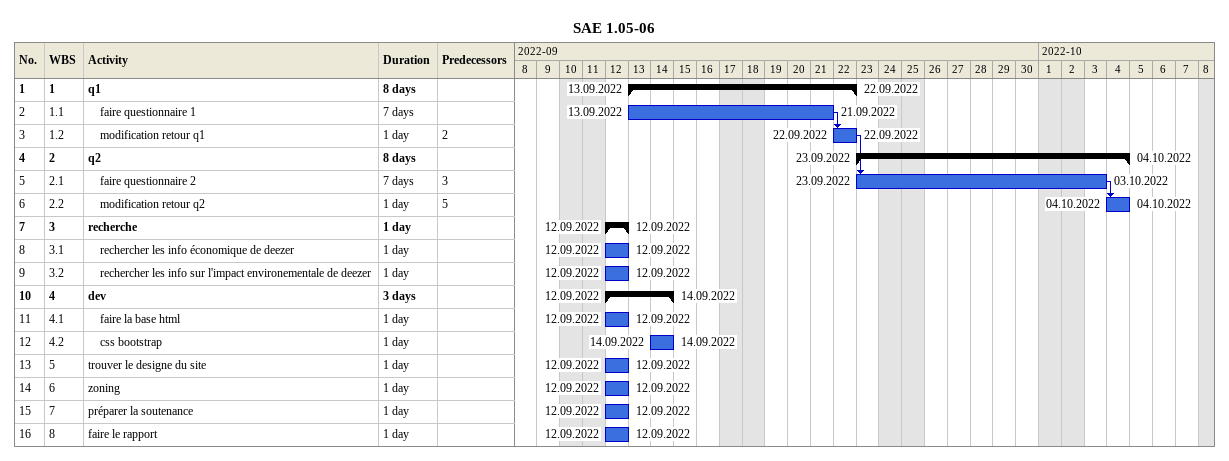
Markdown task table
SAE 1.05-06

| ID | WBS | Task | Duration | Start | Finish | Predecessors |
|---|---|---|---|---|---|---|
| 1 | 1 | **q1** | 8d | 2022-09-13 | 2022-09-22 |  |
| 2 | 1.1 | faire questionnaire 1 | 7d | 2022-09-13 | 2022-09-21 |  |
| 3 | 1.2 | modification retour q1 | 1d | 2022-09-22 | 2022-09-22 | 2 |
| 4 | 2 | **q2** | 8d | 2022-09-23 | 2022-10-04 |  |
| 5 | 2.1 | faire questionnaire 2 | 7d | 2022-09-23 | 2022-10-03 | 3 |
| 6 | 2.2 | modification retour q2 | 1d | 2022-10-04 | 2022-10-04 | 5 |
| 7 | 3 | **recherche** | 1d | 2022-09-12 | 2022-09-12 |  |
| 8 | 3.1 | rechercher les info économique de deezer | 1d | 2022-09-12 | 2022-09-12 |  |
| 9 | 3.2 | rechercher les info sur l'impact environementale de deezer | 1d | 2022-09-12 | 2022-09-12 |  |
| 10 | 4 | **dev** | 3d | 2022-09-12 | 2022-09-14 |  |
| 11 | 4.1 | faire la base html | 1d | 2022-09-12 | 2022-09-12 |  |
| 12 | 4.2 | css bootstrap | 1d | 2022-09-14 | 2022-09-14 |  |
| 13 | 5 | trouver le designe du site | 1d | 2022-09-12 | 2022-09-12 |  |
| 14 | 6 | zoning | 1d | 2022-09-12 | 2022-09-12 |  |
| 15 | 7 | préparer la soutenance | 1d | 2022-09-12 | 2022-09-12 |  |
| 16 | 8 | faire le rapport | 1d | 2022-09-12 | 2022-09-12 |  |
